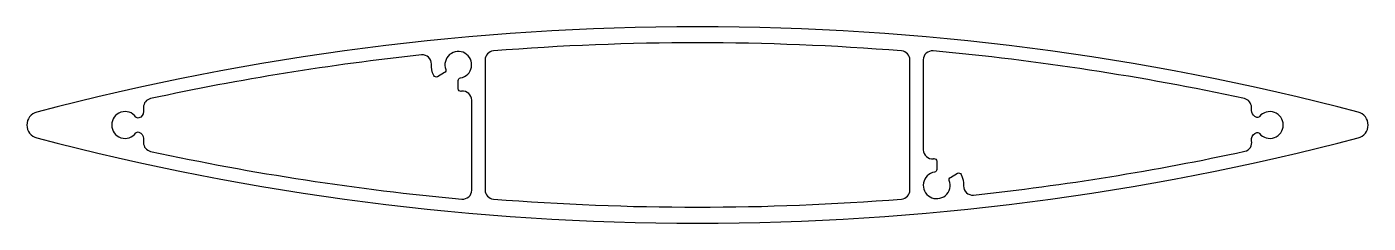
# Model space of a CAD drawing. Extents: x 876 to 1026, y -132 to -110.
import ezdxf

# ---------------------------------------------------------------- set-up
doc = ezdxf.new("R2010")
doc.units = 0
doc.header["$LTSCALE"] = 15
doc.layers.get('0').update_dxf_attribs({"linetype": 'CONTINUOUS'})

msp = doc.modelspace()

# ---------------------------------------------------------------- linework, layer by layer
at = {"color": 0, "ltscale": 0.05}
for points in [[(1025.26, -122.22, 0.771084), (1025.26, -119.32, 0.129252), (877.5, -119.32, 0.771084), (877.5, -122.22, 0.129252)], [(977.8, -124.53, -0.447214), (978.13, -124.83), (978.13, -125.74, -0.365977), (977.88, -126.04, 2.778058), (979.54, -126.99, -0.365977), (979.67, -126.63), (980.45, -126.17, -0.447214), (980.88, -126.31, -0.110024), (981.13, -127.59, 0.453732), (982.24, -128.61, 0.026601), (1012.58, -123.71, 0.411455), (1013.35, -122.53, -0.323387), (1013.71, -121.73), (1013.84, -121.65, -0.365977), (1014.23, -121.72, 2.778058), (1014.23, -119.81, -0.365977), (1013.84, -119.88), (1013.71, -119.8, -0.267949), (1013.33, -119.15), (1013.33, -118.79, 0.353064), (1012.54, -117.81, 0.030495), (977.72, -112.47, 0.441199), (976.63, -113.46), (976.63, -123.55, 0.451416), (977.76, -124.54, -0.003497)], [(924.96, -117, -0.447214), (924.63, -116.7), (924.63, -115.79, -0.365977), (924.88, -115.49, 2.778058), (923.23, -114.54, -0.365977), (923.09, -114.9), (922.31, -115.36, -0.447214), (921.88, -115.22, -0.110024), (921.63, -113.94, 0.453732), (920.53, -112.92, 0.026568), (890.22, -117.81, 0.353064), (889.43, -118.79), (889.43, -119.27, -0.320849), (888.92, -119.98, -0.325925), (888.58, -119.87, 3.020507), (888.58, -121.66, -0.325925), (888.92, -121.56, -0.320849), (889.43, -122.27), (889.43, -122.74, 0.353064), (890.22, -123.72, 0.030495), (925.04, -129.06, 0.441199), (926.13, -128.07), (926.13, -117.98, 0.451416), (925.01, -116.99, -0.003497)]]:
    msp.add_lwpolyline(points, format="xyb", close=True, dxfattribs=at)
at = {"color": 0, "ltscale": 0.01}
msp.add_lwpolyline([(975.13, -113.47, 0.391101), (974.21, -112.47, 0.039797), (928.55, -112.47, 0.391101), (927.63, -113.47), (927.63, -128.07, 0.39122), (928.55, -129.06, 0.039589), (974.21, -129.06, 0.39122), (975.13, -128.07)], format="xyb", close=True, dxfattribs=at)

doc.saveas('drawing.dxf')
